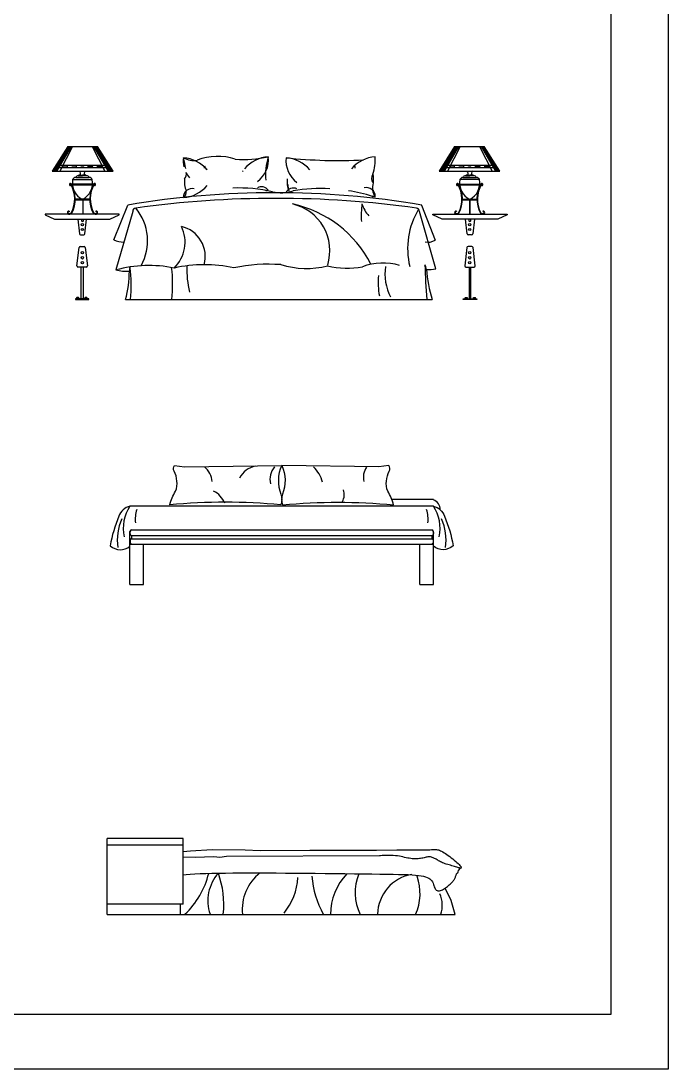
# Model space of a CAD drawing. Header units: inches. Extents: x 4.1 to 46.6, y 13.1 to 37.9.
# Drawn here: x 42.8 to 46.64, y 13.1 to 19.32 of the extents above; entities that cross this region are included whole.
import ezdxf

# ---------------------------------------------------------------- set-up
doc = ezdxf.new("R2010")
doc.units = ezdxf.units.IN
doc.header["$MEASUREMENT"] = 0
for name, color, linetype in [('02', 2, 'Continuous'), ('1', 1, 'Continuous'), ('4', 4, 'Continuous'), ('kadrbm', 4, 'Continuous')]:
    doc.layers.add(name, color=color, linetype=linetype)

# ---------------------------------------------------------------- blocks, each defined once
blk = doc.blocks.new('kadrbm')
at = {"layer": 'kadrbm', "color": 4}
blk.add_lwpolyline([(0, 0), (0, 24.7972), (21, 24.7972), (21, 0), (0, 0)], close=True, dxfattribs=at)
blk.add_lwpolyline([(20.6631, 0.3257), (20.6631, 24.4603), (0.3369, 24.4603), (0.3369, 0.3257), (20.6631, 0.3257)], dxfattribs=at)

msp = doc.modelspace()

# ---------------------------------------------------------------- linework, layer by layer
at = {"layer": '02'}
for p, q in [((43.0816, 18.5711), (42.9889, 18.4257)), ((43.0842, 18.5711), (42.9915, 18.4257)), ((43.0868, 18.5711), (42.9941, 18.4257)), ((43.0902, 18.5711), (42.9976, 18.4257)), ((43.0948, 18.5711), (43.0049, 18.4257)), ((43.1005, 18.5711), (43.0148, 18.4257)), ((43.1091, 18.5711), (43.0345, 18.4257)), ((43.0816, 18.5711), (43.2572, 18.5711)), ((43.2256, 18.5711), (43.3001, 18.4257)), ((43.2341, 18.5711), (43.3199, 18.4257)), ((43.2398, 18.5711), (43.3297, 18.4257)), ((43.2444, 18.5711), (43.3371, 18.4257)), ((43.2479, 18.5711), (43.3405, 18.4257)), ((43.2505, 18.5711), (43.3431, 18.4257)), ((43.253, 18.5711), (43.3457, 18.4257)), ((43.2548, 18.5711), (43.3477, 18.4253)), ((45.3755, 18.5711), (45.2829, 18.4257)), ((45.3797, 18.5711), (45.287, 18.4257)), ((45.3849, 18.5711), (45.2922, 18.4257)), ((45.3883, 18.5711), (45.2956, 18.4257)), ((45.3929, 18.5711), (45.303, 18.4257)), ((45.3986, 18.5711), (45.3129, 18.4257)), ((45.4072, 18.5711), (45.3326, 18.4257)), ((45.3755, 18.5711), (45.5511, 18.5711)), ((45.5236, 18.5711), (45.5982, 18.4257)), ((45.5322, 18.5711), (45.618, 18.4257)), ((45.5379, 18.5711), (45.6278, 18.4257)), ((45.5425, 18.5711), (45.6352, 18.4257)), ((45.5469, 18.5711), (45.6395, 18.4257)), ((45.5477, 18.5711), (45.6404, 18.4257)), ((45.5485, 18.5711), (45.6412, 18.4257)), ((43.0121, 18.4621), (43.3267, 18.4621)), ((43.0244, 18.451), (43.0244, 18.4621)), ((43.0789, 18.451), (43.0789, 18.4621)), ((43.1335, 18.451), (43.1335, 18.4621)), ((45.306, 18.4621), (45.6206, 18.4621)), ((45.4993, 18.451), (45.4993, 18.4621)), ((45.5538, 18.451), (45.5538, 18.4621)), ((45.6083, 18.451), (45.6083, 18.4621)), ((42.9889, 18.4257), (43.3499, 18.4257)), ((43.0028, 18.4475), (43.336, 18.4475)), ((43.005, 18.451), (43.0244, 18.451)), ((43.0517, 18.4475), (43.0517, 18.451)), ((43.0517, 18.451), (43.0789, 18.451)), ((43.1062, 18.4475), (43.1062, 18.451)), ((43.1062, 18.451), (43.1335, 18.451)), ((43.1435, 18.3983), (43.1681, 18.3981)), ((43.1537, 18.4019), (43.1681, 18.4018)), ((43.1607, 18.4475), (43.1607, 18.451)), ((43.1607, 18.451), (43.1755, 18.451)), ((43.1825, 18.4019), (43.1681, 18.4018)), ((43.1927, 18.3983), (43.1681, 18.3981)), ((43.8913, 18.444), (43.8913, 18.4529)), ((43.8913, 18.4529), (43.8935, 18.4529)), ((43.8935, 18.4529), (43.8979, 18.4552)), ((43.9046, 18.4396), (43.9069, 18.4351)), ((44.121, 18.424), (44.1166, 18.4284)), ((44.7864, 18.4529), (44.7842, 18.4529)), ((44.7864, 18.444), (44.7864, 18.4529)), ((45.2829, 18.4257), (45.6438, 18.4257)), ((45.2968, 18.4475), (45.6299, 18.4475)), ((45.44, 18.3983), (45.4646, 18.3981)), ((45.4502, 18.4019), (45.4646, 18.4018)), ((45.479, 18.4019), (45.4646, 18.4018)), ((45.4892, 18.3983), (45.4646, 18.3981)), ((45.472, 18.4475), (45.472, 18.451)), ((45.5265, 18.451), (45.4993, 18.451)), ((45.5265, 18.4475), (45.5265, 18.451)), ((45.581, 18.451), (45.5538, 18.451)), ((45.581, 18.4475), (45.581, 18.451)), ((45.6277, 18.451), (45.6083, 18.451)), ((43.0966, 18.3442), (43.0969, 18.3405)), ((43.2342, 18.3482), (43.1022, 18.3482)), ((43.1042, 18.3446), (43.2322, 18.3446)), ((43.1101, 18.3766), (43.2262, 18.3766)), ((43.128, 18.3887), (43.2082, 18.3887)), ((43.2399, 18.3442), (43.2396, 18.3405)), ((45.3928, 18.3442), (45.3932, 18.3405)), ((45.3985, 18.3482), (45.5305, 18.3482)), ((45.4005, 18.3446), (45.5285, 18.3446)), ((45.5227, 18.3766), (45.4066, 18.3766)), ((45.4245, 18.3887), (45.5047, 18.3887)), ((45.5362, 18.3442), (45.5358, 18.3405)), ((43.2113, 18.2591), (43.1252, 18.2591)), ((43.1252, 18.2555), (43.2113, 18.2555)), ((43.17, 18.2588), (43.17, 18.1704)), ((45.4214, 18.2555), (45.5076, 18.2555)), ((45.4215, 18.2591), (45.5075, 18.2591)), ((45.4627, 18.2588), (45.4627, 18.1704)), ((45.4664, 18.2588), (45.4664, 18.1704)), ((43.0899, 18.1885), (43.0884, 18.1851)), ((43.2466, 18.1885), (43.248, 18.1851)), ((45.3861, 18.1885), (45.3847, 18.1851)), ((45.5428, 18.1885), (45.5443, 18.1851)), ((43.14, 18.1404), (43.1502, 18.0545)), ((43.1826, 18.0545), (43.1927, 18.1404)), ((45.4502, 18.0545), (45.44, 18.1404)), ((45.4927, 18.1404), (45.4826, 18.0545)), ((43.1564, 18.0487), (43.1763, 18.0487)), ((45.4763, 18.0487), (45.4564, 18.0487)), ((43.1355, 17.8645), (43.1484, 17.9729)), ((43.1553, 17.9794), (43.1774, 17.9794)), ((43.1844, 17.9729), (43.1972, 17.8645)), ((45.4484, 17.9729), (45.4355, 17.8645)), ((45.4774, 17.9794), (45.4553, 17.9794)), ((45.4972, 17.8645), (45.4844, 17.9729)), ((43.1903, 17.857), (43.1425, 17.857)), ((43.1611, 17.6695), (43.1611, 17.857)), ((43.1716, 17.857), (43.1716, 17.6695)), ((45.4425, 17.857), (45.4903, 17.857)), ((45.4611, 17.857), (45.4611, 17.6695)), ((45.4716, 17.6695), (45.4716, 17.857)), ((43.1264, 17.6695), (43.1264, 17.6645)), ((43.2064, 17.6695), (43.1264, 17.6695)), ((43.1264, 17.6645), (43.2064, 17.6645)), ((43.1331, 17.6749), (43.1331, 17.6695)), ((43.1444, 17.6762), (43.1351, 17.6762)), ((43.1364, 17.6749), (43.1357, 17.6645)), ((43.1437, 17.6645), (43.1429, 17.6749)), ((43.1464, 17.6695), (43.1464, 17.6749)), ((43.1935, 17.6762), (43.1842, 17.6762)), ((43.1855, 17.6749), (43.1848, 17.6645)), ((43.1928, 17.6645), (43.192, 17.6749)), ((43.2064, 17.6645), (43.2064, 17.6695)), ((45.4264, 17.6695), (45.5064, 17.6695)), ((45.4264, 17.6645), (45.4264, 17.6695)), ((45.5064, 17.6645), (45.4264, 17.6645)), ((45.4399, 17.6645), (45.4372, 17.6749)), ((45.4392, 17.6762), (45.4486, 17.6762)), ((45.4407, 17.6695), (45.4407, 17.6749)), ((45.4506, 17.6749), (45.4479, 17.6645)), ((45.489, 17.6645), (45.4863, 17.6749)), ((45.4883, 17.6762), (45.4977, 17.6762)), ((45.4963, 17.6749), (45.497, 17.6645)), ((45.5064, 17.6695), (45.5064, 17.6645)), ((43.456, 16.2459), (45.2431, 16.2459)), ((43.4561, 16.2659), (45.2431, 16.2659)), ((43.4496, 15.974), (43.5296, 15.974)), ((45.1696, 15.974), (45.2496, 15.974)), ((43.7648, 14.4289), (43.3148, 14.4289)), ((43.7648, 14.2536), (43.7828, 14.2553)), ((43.7828, 14.2553), (43.8073, 14.2571)), ((43.8073, 14.2571), (43.8348, 14.2587)), ((43.8348, 14.2587), (43.8653, 14.2601)), ((43.8653, 14.2601), (43.8988, 14.2613)), ((43.8988, 14.2613), (43.9351, 14.2623)), ((43.9351, 14.2623), (43.9742, 14.2631)), ((43.9742, 14.2631), (44.0161, 14.2638)), ((44.0161, 14.2638), (44.0605, 14.2643)), ((44.0605, 14.2643), (44.1074, 14.2645)), ((44.1074, 14.2645), (44.1566, 14.2647)), ((44.1566, 14.2647), (44.208, 14.2646)), ((44.208, 14.2646), (44.2612, 14.2645)), ((44.2612, 14.2645), (44.3161, 14.2642)), ((44.3161, 14.2642), (44.3725, 14.2638)), ((44.3725, 14.2638), (44.4302, 14.2633)), ((44.4302, 14.2633), (44.4889, 14.2628)), ((44.4889, 14.2628), (44.5484, 14.2622)), ((44.5484, 14.2622), (44.608, 14.2616)), ((44.608, 14.2616), (44.6671, 14.2609)), ((44.6671, 14.2609), (44.725, 14.2603)), ((44.725, 14.2603), (44.781, 14.2596)), ((44.781, 14.2596), (44.8345, 14.259)), ((44.8345, 14.259), (44.8846, 14.2584)), ((44.8846, 14.2584), (44.9308, 14.2578)), ((44.9308, 14.2578), (44.9726, 14.2572)), ((44.9726, 14.2572), (45.01, 14.2567)), ((45.01, 14.2567), (45.0434, 14.256)), ((45.0434, 14.256), (45.0731, 14.2553)), ((45.0731, 14.2553), (45.0994, 14.2543)), ((45.0994, 14.2543), (45.1226, 14.2531)), ((45.1226, 14.2531), (45.143, 14.2517)), ((45.143, 14.2517), (45.161, 14.2498)), ((45.161, 14.2498), (45.1768, 14.2475)), ((45.1768, 14.2475), (45.1906, 14.2448)), ((45.1906, 14.2448), (45.2026, 14.2416)), ((45.2026, 14.2416), (45.2128, 14.2379)), ((45.2128, 14.2379), (45.2215, 14.2336)), ((45.2215, 14.2336), (45.2289, 14.2288)), ((45.3752, 14.2283), (45.3771, 14.2321)), ((45.3771, 14.2321), (45.3788, 14.2359)), ((45.3788, 14.2359), (45.3802, 14.2397)), ((45.3802, 14.2397), (45.3814, 14.2434)), ((45.3814, 14.2434), (45.3825, 14.247)), ((45.3825, 14.247), (45.3836, 14.2504)), ((45.3836, 14.2504), (45.3846, 14.2535)), ((45.3846, 14.2535), (45.3857, 14.2563)), ((45.3857, 14.2563), (45.3869, 14.2587)), ((45.3869, 14.2587), (45.3882, 14.2607)), ((45.3882, 14.2607), (45.3896, 14.2624)), ((45.3896, 14.2624), (45.3913, 14.2635)), ((45.3913, 14.2635), (45.3942, 14.2645)), ((45.3942, 14.2645), (45.3967, 14.2704)), ((45.3967, 14.2704), (45.3987, 14.2798)), ((45.3987, 14.2798), (45.4098, 14.2932)), ((45.2289, 14.2288), (45.2349, 14.2234)), ((45.2349, 14.2234), (45.2399, 14.2174)), ((45.2399, 14.2174), (45.244, 14.2107)), ((45.244, 14.2107), (45.2473, 14.2036)), ((45.2473, 14.2036), (45.2501, 14.1964)), ((45.2501, 14.1964), (45.2525, 14.1892)), ((45.2525, 14.1892), (45.2548, 14.1822)), ((45.2548, 14.1822), (45.2572, 14.1758)), ((45.2572, 14.1758), (45.2598, 14.1702)), ((45.2598, 14.1702), (45.2629, 14.1655)), ((45.3098, 14.1677), (45.3158, 14.1715)), ((45.3158, 14.1715), (45.3216, 14.1755)), ((45.3216, 14.1755), (45.3274, 14.1799)), ((45.3274, 14.1799), (45.3329, 14.1844)), ((45.3329, 14.1844), (45.3383, 14.189)), ((45.3383, 14.189), (45.3434, 14.1935)), ((45.3434, 14.1935), (45.3483, 14.1979)), ((45.3483, 14.1979), (45.3528, 14.2021)), ((45.3528, 14.2021), (45.357, 14.2061)), ((45.357, 14.2061), (45.3608, 14.2099)), ((45.3608, 14.2099), (45.3644, 14.2137)), ((45.3644, 14.2137), (45.3676, 14.2174)), ((45.3676, 14.2174), (45.3705, 14.221)), ((45.3705, 14.221), (45.373, 14.2246)), ((45.373, 14.2246), (45.3752, 14.2283)), ((45.2629, 14.1655), (45.2666, 14.162)), ((45.2666, 14.162), (45.2708, 14.1596)), ((45.2708, 14.1596), (45.2756, 14.1582)), ((45.2756, 14.1582), (45.2807, 14.1579)), ((45.2807, 14.1579), (45.2862, 14.1584)), ((45.2862, 14.1584), (45.292, 14.1597)), ((45.292, 14.1597), (45.2979, 14.1618)), ((45.2979, 14.1618), (45.3038, 14.1645)), ((45.3038, 14.1645), (45.3098, 14.1677))]:
    msp.add_line(p, q, dxfattribs=at)
for points in [[(43.186, 18.4258, 0.414467), (43.1815, 18.402, 0.414467)], [(45.4467, 18.4258, -0.414467), (45.4512, 18.402, -0.414467)], [(44.3451, 16.4471, 0.048001), (43.6856, 16.4471, -0.090958), (43.7208, 16.5282, 0.210104), (43.7112, 16.6468, -0.299168), (43.7142, 16.6798), (43.7729, 16.6719), (44.3496, 16.6798, 0.204088), (44.3449, 16.5098, -0.158483), (44.3449, 16.4465)], [(44.3541, 16.4471, -0.048001), (45.0136, 16.4471, 0.090958), (44.9784, 16.5282, -0.210104), (44.9879, 16.6468, 0.299168), (44.9849, 16.6798), (44.9262, 16.6719), (44.3496, 16.6798, -0.204088), (44.3543, 16.5098, 0.158483), (44.3543, 16.4465)]]:
    msp.add_lwpolyline(points, format="xyb", dxfattribs=at)
for points in [[(43.7648, 14.392), (43.8088, 14.395), (43.9376, 14.404), (44.1324, 14.401), (44.2223, 14.398)], [(44.9293, 14.365), (44.0215, 14.3621), (43.9826, 14.3561), (43.9466, 14.3591), (43.8358, 14.3561), (43.7648, 14.3574)], [(44.2223, 14.398), (44.5161, 14.399), (44.7431, 14.3997), (44.9124, 14.4003), (45.0332, 14.4007), (45.1146, 14.4011), (45.1657, 14.4013), (45.1957, 14.4016), (45.2137, 14.402), (45.2274, 14.4024), (45.2387, 14.4028), (45.248, 14.4031), (45.2557, 14.4033), (45.2623, 14.4032), (45.268, 14.4027), (45.2734, 14.4019), (45.2789, 14.4005), (45.2847, 14.3985), (45.291, 14.3959), (45.2977, 14.3927), (45.3049, 14.3889), (45.3124, 14.3846), (45.3204, 14.3796), (45.3287, 14.3741), (45.3373, 14.368), (45.3462, 14.3614), (45.3553, 14.3544), (45.3643, 14.3472), (45.3731, 14.3399), (45.3815, 14.3328), (45.3893, 14.3259), (45.3962, 14.3195), (45.4022, 14.3137), (45.4071, 14.3086), (45.4108, 14.3044), (45.4134, 14.3008), (45.4149, 14.298), (45.4155, 14.2959), (45.415, 14.2944), (45.4136, 14.2935), (45.4112, 14.2932), (45.408, 14.2935), (45.4039, 14.2942), (45.3991, 14.2954), (45.3936, 14.2969), (45.3875, 14.2988), (45.3809, 14.3008), (45.3738, 14.3029), (45.3663, 14.3052), (45.3584, 14.3074), (45.3504, 14.3097), (45.3422, 14.312), (45.3341, 14.3143), (45.3261, 14.3168), (45.3183, 14.3193), (45.3108, 14.3219), (45.3038, 14.3246), (45.2974, 14.3275), (45.2914, 14.3305), (45.2858, 14.3335), (45.2806, 14.3365), (45.2756, 14.3396), (45.2708, 14.3425), (45.2661, 14.3454), (45.2614, 14.3481), (45.2567, 14.3506), (45.2519, 14.3529), (45.2471, 14.3549), (45.2422, 14.3566), (45.2373, 14.358), (45.2322, 14.359), (45.2271, 14.3595), (45.2219, 14.3596), (45.2166, 14.3591), (45.2112, 14.3583), (45.2056, 14.3571), (45.1998, 14.3558), (45.1937, 14.3543), (45.1873, 14.3528), (45.1806, 14.3513), (45.1735, 14.3501), (45.166, 14.3491), (45.1581, 14.3484), (45.1499, 14.348), (45.1415, 14.348), (45.1328, 14.3482), (45.124, 14.3488), (45.1151, 14.3498), (45.1061, 14.3511), (45.0971, 14.3527), (45.088, 14.3547), (45.0786, 14.3568), (45.0688, 14.359), (45.0586, 14.3611), (45.0477, 14.3631), (45.0362, 14.3649), (45.0237, 14.3663), (45.0104, 14.3673), (44.9965, 14.3679), (44.9826, 14.3681), (44.9692, 14.368), (44.9567, 14.3676), (44.9455, 14.367), (44.9363, 14.3661), (44.9293, 14.365)], [(45.3779, 14.0189), (45.3548, 14.1016), (45.3201, 14.1744)]]:
    msp.add_lwpolyline(points, dxfattribs=at)
for centre, radius in [((43.1678, 18.108), 0.00648), ((43.1678, 18.0799), 0.00648), ((45.4649, 18.108), 0.00648), ((45.4649, 18.0799), 0.00648), ((43.168, 17.9431), 0.0072), ((43.168, 17.912), 0.0072), ((45.4647, 17.9431), 0.0072), ((45.4647, 17.912), 0.0072), ((43.168, 17.8832), 0.0072), ((45.4647, 17.8832), 0.0072)]:
    msp.add_circle(centre, radius, dxfattribs=at)
for centre, radius, start, end in [((43.9278, 18.4887), 0.1619, 174.11002, 192.94892), ((43.8297, 18.6193), 0.1302, 241.09082, 278.40418), ((43.7524, 18.3016), 0.2041, 40.4189, 85.9871), ((43.3534, 18.3836), 0.4309, 7.6727, 16.39543), ((43.9687, 18.1904), 0.3232, 71.0183, 111.79741), ((44.119, 19.208), 0.7134, 266.37157, 282.25617), ((44.2847, 18.3072), 0.2041, 94.0129, 139.5811), ((44.1093, 18.4942), 0.1619, 306.5711, 5.88998), ((44.5681, 18.4072), 0.3152, 160.81331, 186.50531), ((44.5367, 18.4887), 0.1619, 174.11002, 233.4289), ((44.6779, 21.3059), 2.8169, 263.83979, 273.18663), ((44.3613, 18.3016), 0.2041, 40.4189, 85.9871), ((44.9182, 18.3072), 0.2041, 94.0129, 139.5811), ((44.6477, 18.4898), 0.257, 341.30581, 4.69516), ((43.1435, 18.381), 0.0173, 90, 153.81088), ((43.1526, 18.3887), 0.0132, 85.26995, 133.60972), ((43.1406, 18.4116), 0.0171, 325.60139, 55.65101), ((43.1836, 18.3887), 0.0132, 46.39028, 94.73005), ((43.1927, 18.381), 0.0173, 26.18912, 90), ((43.746, 18.4074), 0.0382, 316.73156, 14.64939), ((43.9278, 18.4887), 0.1619, 206.26285, 219.05958), ((44.9187, 18.3824), 0.0372, 137.82866, 225.5264), ((46.8588, 18.4455), 1.9682, 181.11236, 182.60946), ((45.44, 18.381), 0.0173, 90, 153.81088), ((45.4491, 18.3887), 0.0132, 85.26995, 133.60972), ((45.4922, 18.4116), 0.0171, 124.34899, 214.39861), ((45.4801, 18.3887), 0.0132, 46.39028, 94.73005), ((45.4892, 18.381), 0.0173, 26.18912, 90), ((43.0963, 18.3465), 0.00599, 32.07353, 275.45397), ((43.0963, 18.3465), 0.00235, 32.07353, 275.45397), ((42.9519, 18.2604), 0.1705, 331.46097, 30.81356), ((42.9453, 18.2602), 0.1799, 332.38576, 29.80791), ((43.2193, 18.3565), 0.1112, 169.99623, 242.60438), ((43.1283, 18.3688), 0.0198, 90.97536, 159.10822), ((43.1169, 18.3565), 0.1112, 297.39562, 10.00377), ((43.2079, 18.3688), 0.0198, 20.89178, 89.02464), ((43.3912, 18.2602), 0.1799, 150.19209, 207.61424), ((43.3845, 18.2604), 0.1705, 149.18644, 208.53903), ((43.2401, 18.3465), 0.00599, 264.54603, 147.92647), ((43.2401, 18.3465), 0.00235, 264.54603, 147.92647), ((43.7524, 18.4727), 0.2041, 274.0129, 319.5811), ((43.9127, 18.3628), 0.1401, 172.46324, 202.98304), ((44.5216, 18.3628), 0.1401, 172.46324, 202.98304), ((44.4655, 18.3385), 0.079, 173.38105, 202.63855), ((44.9808, 18.3266), 0.0929, 161.63879, 214.04678), ((45.3926, 18.3465), 0.00599, 32.07353, 275.45397), ((45.3926, 18.3465), 0.00235, 32.07353, 275.45397), ((45.2482, 18.2604), 0.1705, 331.46097, 30.81356), ((45.2416, 18.2602), 0.1799, 332.38576, 29.80791), ((45.5158, 18.3565), 0.1112, 169.99623, 242.60438), ((45.4248, 18.3688), 0.0198, 90.97536, 159.10822), ((45.4135, 18.3565), 0.1112, 297.39562, 10.00377), ((45.5044, 18.3688), 0.0198, 20.89178, 89.02464), ((45.6874, 18.2602), 0.1799, 150.19209, 207.61424), ((45.6808, 18.2604), 0.1705, 149.18644, 208.53903), ((45.5364, 18.3465), 0.00599, 264.54603, 147.92647), ((45.5364, 18.3465), 0.00235, 264.54603, 147.92647), ((43.8176, 18.2718), 0.051, 74.39493, 182.98057), ((43.7438, 18.3023), 0.0404, 304.66323, 8.23699), ((43.9672, 17.0414), 1.244, 96.48135, 99.27486), ((44.0913, 17.3895), 0.9368, 77.42506, 91.93398), ((44.2304, 18.2848), 0.0483, 35.40685, 120.61617), ((44.2585, 18.3155), 0.00539, 200.54132, 352.31285), ((44.3472, 18.5249), 0.2271, 256.79597, 288.19182), ((44.4188, 18.2781), 0.0479, 63.36999, 155.47891), ((44.5831, 17.2892), 1.0333, 87.11804, 99.19234), ((44.5831, 17.2892), 1.0333, 72.80648, 80.94174), ((44.853, 18.2773), 0.051, 357.01943, 105.60507), ((44.6844, 16.8019), 1.489, 81.52374, 82.14148), ((44.9182, 18.4783), 0.2041, 261.65834, 265.9871), ((44.2694, 17.5631), 0.6835, 26.99336, 77.80086), ((44.3502, 17.9533), 0.2851, 342.79277, 77.09938), ((45.4066, 18.1616), 0.5854, 172.9979, 183.41666), ((45.0115, 18.2895), 0.1944, 196.90383, 221.76664), ((43.0866, 18.1809), 0.00824, 66.2695, 227.016), ((43.0919, 18.1867), 0.0161, 227.07715, 322.37293), ((43.0866, 18.1809), 0.00461, 66.2695, 227.016), ((43.0919, 18.1866), 0.0124, 226.91259, 322.2806), ((43.2445, 18.1867), 0.0161, 217.62707, 312.92285), ((43.2446, 18.1866), 0.0124, 217.7194, 313.08741), ((43.2499, 18.1809), 0.00824, 312.984, 113.7305), ((43.2499, 18.1809), 0.00461, 312.984, 113.7305), ((43.249, 18.012), 0.3052, 331.17742, 39.61761), ((45.5491, 17.9668), 0.4525, 148.97693, 193.57263), ((45.3828, 18.1809), 0.00824, 66.2695, 227.016), ((45.3882, 18.1867), 0.0161, 227.07715, 322.37293), ((45.3828, 18.1809), 0.00461, 66.2695, 227.016), ((45.3882, 18.1866), 0.0124, 226.91259, 322.2806), ((45.5408, 18.1867), 0.0161, 217.62707, 312.92285), ((45.5408, 18.1866), 0.0124, 217.7194, 313.08741), ((45.5462, 18.1809), 0.00824, 312.984, 113.7305), ((45.5462, 18.1809), 0.00461, 312.984, 113.7305), ((43.1678, 18.1339), 0.00648, 130.29914, 49.70086), ((43.5656, 18.004), 0.2111, 313.65308, 26.35574), ((43.7133, 17.9191), 0.1833, 344.78126, 76.92135), ((45.4649, 18.1339), 0.00648, 130.29914, 49.70086), ((43.1564, 18.055), 0.00629, 184.57392, 270), ((43.1763, 18.055), 0.00629, 270, 355.42608), ((45.4564, 18.055), 0.00629, 184.57392, 270), ((45.4763, 18.055), 0.00629, 270, 355.42608), ((43.1553, 17.9724), 0.00699, 90, 175.42608), ((43.1774, 17.9724), 0.00699, 4.57392, 90), ((45.4553, 17.9724), 0.00699, 90, 175.42608), ((45.4774, 17.9724), 0.00699, 4.57392, 90), ((43.1425, 17.864), 0.00699, 175.42608, 270), ((43.1903, 17.864), 0.00699, 270, 4.57392), ((43.5626, 17.1247), 0.7416, 78.42773, 105.34292), ((43.5685, 17.8296), 0.1223, 166.78976, 178.76343), ((42.731, 17.7512), 0.7262, 353.14371, 8.42151), ((42.8339, 17.7522), 0.869, 354.20713, 6.72472), ((43.8902, 17.0548), 0.8162, 77.55506, 102.65728), ((44.4216, 17.8464), 0.6345, 178.54929, 192.486), ((44.2726, 16.902), 0.972, 85.74793, 102.26556), ((44.4974, 18.3763), 0.5275, 253.1676, 283.66014), ((44.7379, 18.3704), 0.5198, 257.11302, 280.07544), ((44.9514, 17.5364), 0.3447, 73.52461, 110.82867), ((45.2522, 17.8157), 0.2902, 171.01904, 207.92522), ((47.6461, 17.9111), 2.4473, 180.94146, 185.78344), ((45.1501, 17.841), 0.0575, 2.58758, 31.43773), ((45.4425, 17.864), 0.00699, 175.42608, 270), ((45.4903, 17.864), 0.00699, 270, 4.57392), ((45.3487, 17.7673), 0.4272, 174.72686, 191.00399), ((43.1337, 17.6749), 0.000667, 90, 180), ((43.1347, 17.6726), 0.00314, 71.40685, 108.59315), ((43.1338, 17.677), 0.00152, 296.09319, 325.92553), ((43.1357, 17.6749), 0.000667, 0, 179.90875), ((43.1396, 17.6636), 0.0122, 77.78835, 102.21165), ((43.1422, 17.6749), 0.000667, 0, 179.90875), ((43.1446, 17.6721), 0.00364, 72.6943, 107.3057), ((43.1456, 17.677), 0.00152, 214.07447, 244.39533), ((43.1457, 17.6749), 0.000667, 0, 90), ((43.1838, 17.6726), 0.00314, 71.40685, 108.59315), ((43.1829, 17.677), 0.00152, 296.09319, 325.92553), ((43.1848, 17.6749), 0.000667, 0, 179.90875), ((43.1862, 17.6749), 0.000667, 90, 180), ((43.1887, 17.6636), 0.0122, 77.78835, 102.21165), ((43.1913, 17.6749), 0.000667, 0, 179.90875), ((43.1937, 17.6721), 0.00364, 72.6943, 107.3057), ((43.1947, 17.677), 0.00152, 214.07447, 244.39533), ((45.439, 17.6721), 0.00364, 72.6943, 107.3057), ((45.438, 17.677), 0.00152, 295.60467, 325.92553), ((45.4401, 17.6749), 0.000667, 0, 179.90875), ((45.4414, 17.6749), 0.000667, 90, 180), ((45.444, 17.6636), 0.0122, 77.78835, 102.21165), ((45.4489, 17.6726), 0.00314, 71.40685, 108.59315), ((45.4498, 17.677), 0.00152, 214.07447, 243.90681), ((45.4499, 17.6749), 0.000667, 0, 179.90875), ((45.4881, 17.6721), 0.00364, 72.6943, 107.3057), ((45.4871, 17.677), 0.00152, 295.60467, 325.92553), ((45.4892, 17.6749), 0.000667, 0, 179.90875), ((45.4931, 17.6636), 0.0122, 77.78835, 102.21165), ((45.4957, 17.6749), 0.000667, 0, 179.90875), ((45.498, 17.6726), 0.00314, 71.40685, 108.59315), ((45.4989, 17.677), 0.00152, 214.07447, 243.90681), ((43.8052, 16.5709), 0.1334, 6.33222, 49.2527), ((44.2195, 16.5442), 0.135, 101.38472, 152.72183), ((44.3881, 16.6009), 0.1081, 138.8557, 195.50016), ((44.4204, 16.5433), 0.1749, 12.48612, 47.38279), ((44.9351, 16.6106), 0.1011, 144.22341, 194.32027), ((44.6416, 16.5087), 0.0795, 328.76213, 19.80042), ((43.8776, 16.4001), 0.1459, 23.35363, 61.95344), ((43.6543, 16.3056), 0.2444, 146.89483, 191.45444), ((43.7077, 16.3589), 0.2264, 164.23261, 184.87122), ((44.9914, 16.3589), 0.2264, 355.12878, 15.76739), ((45.0449, 16.3056), 0.2444, 348.54556, 33.10517), ((43.6783, 16.2402), 0.3037, 155.79478, 188.8255), ((45.0209, 16.2402), 0.3037, 351.1745, 24.20522), ((43.4332, 14.3813), 0.4983, 313.35406, 346.12479), ((44.1562, 14.0992), 0.2449, 137.97034, 199.12019), ((43.4431, 14.0762), 0.5631, 354.16495, 19.39162), ((44.3886, 14.0489), 0.2731, 127.88641, 186.29151), ((44.0673, 14.2627), 0.3797, 321.31102, 356.20081), ((45.1161, 14.2983), 0.5901, 185.21275, 208.24978), ((44.9846, 14.0185), 0.3456, 135.84407, 179.93128), ((45.0724, 14.148), 0.2871, 157.19043, 206.71679), ((45.1645, 14.0125), 0.2468, 99.84755, 178.498), ((44.8616, 14.1425), 0.3086, 336.26078, 19.29614), ((45.1268, 14.0719), 0.1753, 342.42865, 23.23517)]:
    msp.add_arc(centre, radius, start, end, dxfattribs=at)
at = {"layer": '1'}
for p, q in [((43.2027, 18.451), (43.2027, 18.4621)), ((43.2573, 18.451), (43.2573, 18.4621)), ((43.3118, 18.451), (43.3118, 18.4621)), ((45.3209, 18.451), (45.3209, 18.4621)), ((45.3755, 18.451), (45.3755, 18.4621)), ((45.43, 18.451), (45.43, 18.4621)), ((43.1755, 18.4475), (43.1755, 18.451)), ((43.23, 18.451), (43.2027, 18.451)), ((43.23, 18.4475), (43.23, 18.451)), ((43.2845, 18.451), (43.2573, 18.451)), ((43.2845, 18.4475), (43.2845, 18.451)), ((43.3338, 18.451), (43.3118, 18.451)), ((45.2989, 18.451), (45.3209, 18.451)), ((45.3482, 18.451), (45.3755, 18.451)), ((45.3482, 18.4475), (45.3482, 18.451)), ((45.4027, 18.451), (45.43, 18.451)), ((45.4027, 18.4475), (45.4027, 18.451)), ((45.4572, 18.451), (45.472, 18.451)), ((45.4572, 18.4475), (45.4572, 18.451)), ((43.3148, 14.0189), (45.3779, 14.0189))]:
    msp.add_line(p, q, dxfattribs=at)
at = {"layer": '4'}
for p, q in [((43.3535, 18.0182), (43.4371, 18.2251)), ((45.1798, 18.2251), (45.2595, 18.0174)), ((42.9464, 18.1704), (42.9464, 18.1674)), ((43.3864, 18.1704), (42.9464, 18.1704)), ((42.9464, 18.1674), (43.0014, 18.1404)), ((43.3314, 18.1404), (43.3864, 18.1674)), ((43.4664, 18.1867), (43.3664, 17.8398)), ((43.3864, 18.1674), (43.3864, 18.1704)), ((45.2645, 17.8462), (45.1664, 18.1867)), ((45.2464, 18.1674), (45.2464, 18.1704)), ((45.2464, 18.1704), (45.6864, 18.1704)), ((45.3014, 18.1404), (45.2464, 18.1674)), ((45.6864, 18.1674), (45.6314, 18.1404)), ((45.6864, 18.1704), (45.6864, 18.1674)), ((43.0014, 18.1404), (43.3314, 18.1404)), ((45.6314, 18.1404), (45.3014, 18.1404)), ((43.4232, 17.6645), (45.2418, 17.6645)), ((45.2496, 16.4779), (45.0043, 16.4779)), ((45.2496, 16.439), (43.4496, 16.439)), ((43.4496, 15.974), (43.4496, 16.2884)), ((43.4596, 16.2984), (45.2396, 16.2984)), ((45.2496, 15.974), (45.2496, 16.2884)), ((43.4496, 16.2134), (45.2496, 16.2134)), ((43.5296, 15.974), (43.5296, 16.2134)), ((45.1696, 15.974), (45.1696, 16.2134)), ((43.7648, 14.4689), (43.3148, 14.4689)), ((43.3148, 14.0189), (43.3148, 14.4689)), ((43.7648, 14.0789), (43.7648, 14.4689)), ((43.7648, 14.0789), (43.3148, 14.0789)), ((43.7498, 14.0189), (43.7498, 14.0789))]:
    msp.add_line(p, q, dxfattribs=at)
for points in [[(43.4496, 16.439, 0.24493), (43.384, 16.3796, 0.059509), (43.3328, 16.205, 0.391768), (43.4496, 16.2027)], [(45.2496, 16.439, -0.24493), (45.3152, 16.3796, -0.059509), (45.3664, 16.205, -0.391768), (45.2496, 16.2027)], [(43.4596, 16.2984, 0.486356), (43.4561, 16.2659, -0.361937), (43.4565, 16.2463, 0.486356), (43.4599, 16.2138)], [(45.2396, 16.2984, -0.486356), (45.2431, 16.2659, 0.361937), (45.2427, 16.2463, -0.486356), (45.2392, 16.2138)]]:
    msp.add_lwpolyline(points, format="xyb", dxfattribs=at)
for centre, radius, start, end in [((44.3085, 13.0466), 5.2513, 80.44888, 99.55112), ((44.3164, 12.2584), 6.0061, 82.03465, 97.96535), ((43.4864, 18.1867), 0.02, 96.5941, 180), ((45.1464, 18.1867), 0.02, 0, 83.4059), ((43.4137, 18.1508), 0.1457, 245.57558, 270), ((45.2175, 18.0771), 0.0727, 256.81104, 304.87107), ((43.4369, 18.1588), 0.3267, 257.53171, 271.63402), ((45.2267, 18.045), 0.2024, 264.57961, 280.78375), ((46.2349, 17.9476), 1.0326, 185.78302, 195.91015), ((42.8321, 17.8312), 0.6141, 344.25282, 0.10068), ((45.2286, 16.4197), 0.0611, 357.76474, 69.92733), ((43.4596, 16.2884), 0.01, 90, 180), ((45.2396, 16.2884), 0.01, 0, 90)]:
    msp.add_arc(centre, radius, start, end, dxfattribs=at)

# ---------------------------------------------------------------- block references
at = {"layer": 'kadrbm'}
msp.add_blockref('kadrbm', (25.641, 13.1016), dxfattribs=at)

doc.saveas('drawing.dxf')
